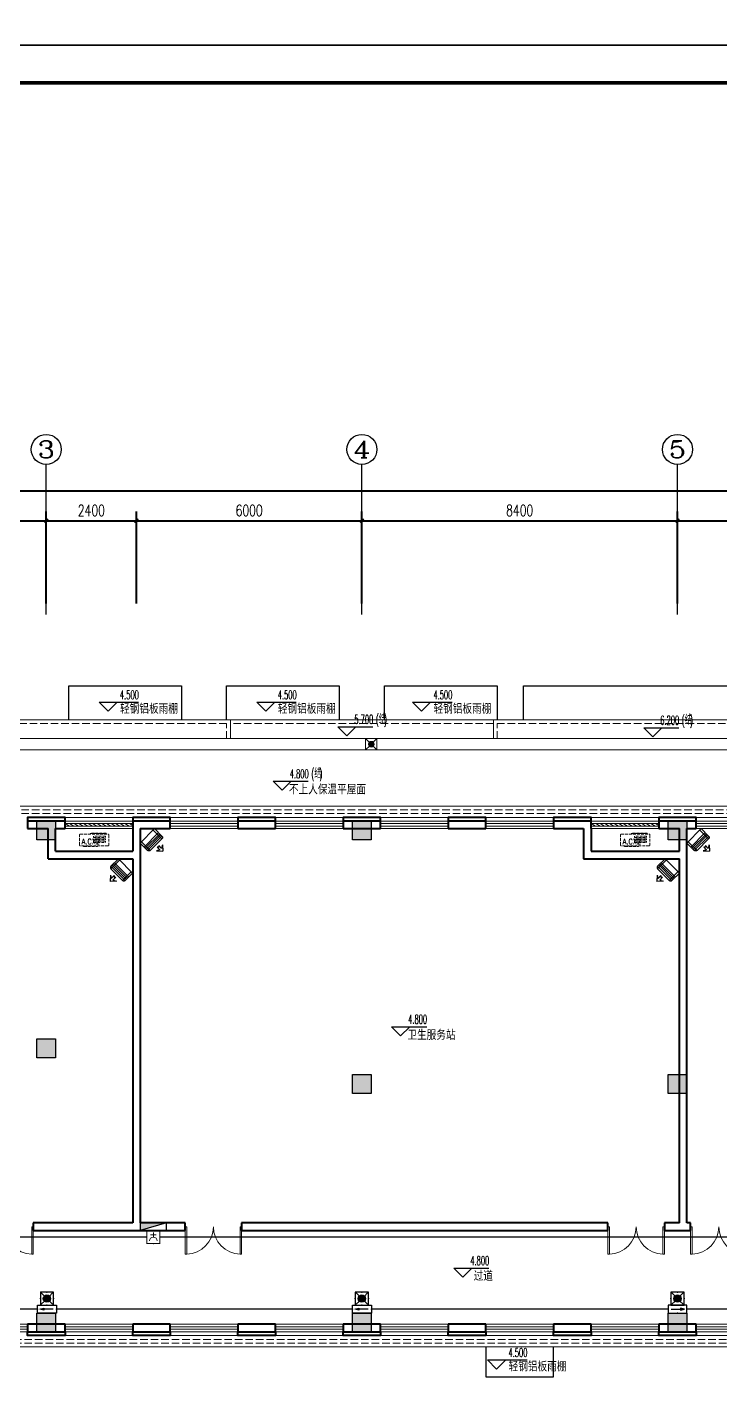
# Model space of a CAD drawing. Extents: x 491024 to 1725648, y 860327 to 1705161.
# Drawn here: x 767631 to 786050, y 1076253 to 1112794 of the extents above; entities that cross this region are included whole.
import ezdxf
from ezdxf.enums import TextEntityAlignment as Align

# ---------------------------------------------------------------- set-up
doc = ezdxf.new("R2010")
doc.units = 0
doc.header["$LTSCALE"] = 1000
doc.header["$MEASUREMENT"] = 0
doc.linetypes.add('DASH', pattern=[0.35, 0.25, -0.1])
doc.layers.get('Defpoints').update_dxf_attribs({"color": 8})
for name, color, linetype in [('A-AC', 8, 'Continuous'), ('AXIS', 8, 'Continuous'), ('AXIS_TEXT', 8, 'Continuous'), ('C-AXIS(轴号)', 8, 'Continuous'), ('C-AXIS-T(字)', 8, 'Continuous'), ('DIM_ELEV', 8, 'Continuous'), ('EQUIP-照明', 3, 'Continuous'), ('EQUIP_消火栓', 7, 'Continuous'), ('PUB_TEXT', 8, 'Continuous'), ('S-COLU-HATCH', 8, 'Continuous'), ('S-COLU-LINE1', 8, 'Continuous'), ('WIRE-应急', 1, 'DASH'), ('图框', 140, 'Continuous'), ('立面', 8, 'Continuous')]:
    doc.layers.add(name, color=color, linetype=linetype)
for name, color, linetype, lineweight in [('EQUIP-消防', 3, 'Continuous', 18), ('LVTRY', 8, 'Continuous', 13), ('WALL', 8, 'Continuous', 40), ('WINDOW', 8, 'Continuous', 15), ('ZC', 6, 'Continuous', 40), ('平面-分水线', 8, 'Continuous', 15), ('平面-排水沟', 8, 'Continuous', 15), ('平面-看线', 8, 'Continuous', 15), ('平面-空调预留孔', 8, 'Continuous', 15)]:
    doc.layers.add(name, color=color, linetype=linetype, lineweight=lineweight)
doc.styles.add('_TCH_AXIS', font='COMPLEX', dxfattribs={"bigfont": 'GBCBIG'})
doc.styles.add('_TCH_DIM', font='SIMPLEX.shx', dxfattribs={"width": 0.7, "bigfont": 'GBCBIG.shx'})
doc.styles.add('_TCH_DIM_T3', font='SIMPLEX', dxfattribs={"width": 0.705882, "bigfont": 'GBCBIG'})
doc.styles.add('_TEL_DIM', font='SIMPLEX', dxfattribs={"width": 0.8, "height": 3.5, "bigfont": 'HZTXT'})
doc.styles.add('COMPLEX', font='COMPLEX')
doc.styles.get("Standard").update_dxf_attribs({"font": 'gbenor.shx', "bigfont": 'gbcbig.shx'})
doc.dimstyles.new('_TCH_ARCH&&100', dxfattribs={"dimtxt": 297.5, "dimasz": 100, "dimexe": 250, "dimexo": 300, "dimgap": 126.25, "dimtad": 1, "dimdec": 0, "dimzin": 0, "dimdsep": 46, "dimtxsty": '_TCH_DIM_T3', "dimblk": 'ARCHTICK', "dimcen": 0.09, "dimclrt": 7, "dimazin": 2, "dimtfac": 1, "dimtdec": 0, "dimtix": 1, "dimtmove": 2, "dimatfit": 3, "dimfxl": 1, "dimtolj": 1, "dimtzin": 0, "dimarcsym": 0})

# ---------------------------------------------------------------- blocks, each defined once
blk = doc.blocks.new('QER5Y5WE3')
for p, q in [((-194, 188), (-1, 388)), ((72, 389), (-156, 153)), ((389, 14), (0, 389)), ((72, 389), (387, 86)), ((236, 408), (404, 419)), ((326, 383), (236, 408)), ((326, 383), (253, 308)), ((399, 251), (404, 419)), ((194, -188), (-194, 188)), ((292, -73), (-90, 296)), ((321, -43), (-61, 326)), ((360, -17), (-29, 359)), ((387, 86), (159, -151)), ((388, 13), (194, -188)), ((297, 307), (253, 308)), ((299, 264), (297, 307)), ((372, 340), (299, 264)), ((399, 251), (372, 340))]:
    blk.add_line(p, q)
for centre, start, end in [((36, 352), 46.0154, 136.0154), ((351, 49), 316.0154, 46.0154)]:
    blk.add_arc(centre, 51.3, start, end)
blk = doc.blocks.new('$lvtry$00000171')
for p, q in [((-74, 11), (-11, 74)), ((-70, -27), (27, 70)), ((-53, -53), (53, 53)), ((-27, -70), (70, 27)), ((11, -74), (74, -11))]:
    blk.add_line(p, q)
blk.add_circle((0, 0), 75)
blk.add_point((0, 0))
blk = doc.blocks.new('R5T6Y7TRF')
at = {"layer": '平面-分水线', "elevation": -134}
blk.add_lwpolyline([(392485, -26438), (392785, -26438), (392785, -26738), (392485, -26738)], close=True, dxfattribs=at)
for points in [[(392485, -26438), (392582, -26534)], [(392485, -26738), (392593, -26629)], [(392676, -26629), (392785, -26738)], [(392688, -26534), (392785, -26438)]]:
    blk.add_lwpolyline(points, dxfattribs=at)
at = {"layer": 'LVTRY'}
blk.add_blockref('$lvtry$00000171', (392635, -26588, -134), dxfattribs=at)
blk = doc.blocks.new('ferre')
at = {"layer": '平面-空调预留孔', "linetype": 'DASH', "ltscale": 0.3}
for p, q in [((93393, 115403), (93393, 115393)), ((93403, 115383), (93756, 115383)), ((93766, 115393), (93766, 115403))]:
    blk.add_line(p, q, dxfattribs=at)
blk.add_lwpolyline([(94046, 115403), (93306, 115403, -0.414214), (93286, 115423), (93286, 115693, -0.414214), (93306, 115713), (94046, 115713, -0.414214), (94066, 115693), (94066, 115423, -0.414214)], format="xyb", close=True, dxfattribs=at)
for points in [[(93997, 115743), (93577, 115743), (93577, 115727), (93997, 115727)], [(93975, 115655), (93660, 115655), (93660, 115626), (93975, 115626)], [(93975, 115589), (93660, 115589), (93660, 115560), (93975, 115560)], [(93975, 115523), (93660, 115523), (93660, 115494), (93975, 115494)]]:
    blk.add_lwpolyline(points, close=True, dxfattribs=at)
for centre, start, end in [((93403, 115393), 180, 270), ((93756, 115393), 270, 0)]:
    blk.add_arc(centre, 10, start, end, dxfattribs=at)
at = {"layer": '平面-空调预留孔', "linetype": 'DASH', "ltscale": 0.3, "style": '_TCH_DIM', "width": 0.705882}
blk.add_text('A.CX2', height=146.9, dxfattribs=at).set_placement((93345, 115443))
blk = doc.blocks.new('fergve')
blk.add_blockref('ferre', (25670, -60416))
blk = doc.blocks.new('rewerwer')
at = {"layer": 'S-COLU-HATCH'}
h = blk.add_hatch(color=256, dxfattribs=at)
h.dxf.hatch_style = 1
h.paths.add_polyline_path([(1301538, 1151056), (1302038, 1151056), (1302038, 1150556), (1301538, 1150556)])
h = blk.add_hatch(color=256, dxfattribs=at)
h.dxf.hatch_style = 1
h.paths.add_polyline_path([(1309938, 1151056), (1310438, 1151056), (1310438, 1150556), (1309938, 1150556)])
h = blk.add_hatch(color=256, dxfattribs=at)
h.dxf.hatch_style = 1
h.paths.add_polyline_path([(1318338, 1151056), (1318838, 1151056), (1318838, 1150556), (1318338, 1150556)])
h = blk.add_hatch(color=256, dxfattribs=at)
h.dxf.hatch_style = 1
h.paths.add_polyline_path([(1301538, 1145256), (1302038, 1145256), (1302038, 1144756), (1301538, 1144756)])
h = blk.add_hatch(color=256, dxfattribs=at)
h.dxf.hatch_style = 1
h.paths.add_polyline_path([(1309938, 1144306), (1310438, 1144306), (1310438, 1143806), (1309938, 1143806)])
h = blk.add_hatch(color=256, dxfattribs=at)
h.dxf.hatch_style = 1
h.paths.add_polyline_path([(1318338, 1144306), (1318838, 1144306), (1318838, 1143806), (1318338, 1143806)])
h = blk.add_hatch(color=256, dxfattribs=at)
h.dxf.hatch_style = 1
h.paths.add_polyline_path([(1301538, 1137956), (1302038, 1137956), (1302038, 1137456), (1301538, 1137456)])
h = blk.add_hatch(color=256, dxfattribs=at)
h.dxf.hatch_style = 1
h.paths.add_polyline_path([(1309938, 1137956), (1310438, 1137956), (1310438, 1137456), (1309938, 1137456)])
h = blk.add_hatch(color=256, dxfattribs=at)
h.dxf.hatch_style = 1
h.paths.add_polyline_path([(1318338, 1137956), (1318838, 1137956), (1318838, 1137456), (1318338, 1137456)])
at = {"layer": 'S-COLU-LINE1'}
for points in [[(1301538, 1151056), (1302038, 1151056), (1302038, 1150556), (1301538, 1150556)], [(1309938, 1151056), (1310438, 1151056), (1310438, 1150556), (1309938, 1150556)], [(1318338, 1151056), (1318838, 1151056), (1318838, 1150556), (1318338, 1150556)], [(1301538, 1145256), (1302038, 1145256), (1302038, 1144756), (1301538, 1144756)], [(1309938, 1144306), (1310438, 1144306), (1310438, 1143806), (1309938, 1143806)], [(1318338, 1144306), (1318838, 1144306), (1318838, 1143806), (1318338, 1143806)], [(1301538, 1137956), (1302038, 1137956), (1302038, 1137456), (1301538, 1137456)], [(1309938, 1137956), (1310438, 1137956), (1310438, 1137456), (1309938, 1137456)], [(1318338, 1137956), (1318838, 1137956), (1318838, 1137456), (1318338, 1137456)]]:
    blk.add_lwpolyline(points, close=True, dxfattribs=at)
blk = doc.blocks.new('_ArchTick')
at = {"color": 0, "linetype": 'ByBlock', "const_width": 0.4}
blk.add_lwpolyline([(-0.5, -0.5), (0.5, 0.5)], dxfattribs=at)
blk = doc.blocks.new('*D293')
at = {"layer": 'AXIS', "color": 0, "lineweight": -2, "transparency": 16777216}
for p, q in [((1293188, 1079648), (1293188, 1082898)), ((1365088, 1079648), (1365088, 1082898)), ((1293188, 1082648), (1365088, 1082648))]:
    blk.add_line(p, q, dxfattribs=at)
at = {"layer": 'Defpoints', "color": 0, "transparency": 16777216}
for p in [(1365088, 1082648), (1293188, 1079348), (1365088, 1079348)]:
    blk.add_point(p, dxfattribs=at)
at = {"layer": 'AXIS', "color": 0, "lineweight": -2, "transparency": 16777216, "xscale": 100, "yscale": 100, "zscale": 100, "rotation": 180}
blk.add_blockref('_ArchTick', (1293188, 1082648), dxfattribs=at)
at = {"layer": 'AXIS', "color": 0, "lineweight": -2, "transparency": 16777216, "xscale": 100, "yscale": 100, "zscale": 100}
blk.add_blockref('_ArchTick', (1365088, 1082648), dxfattribs=at)
at = {"layer": 'AXIS', "color": 7, "transparency": 16777216, "insert": (1329138, 1082923), "char_height": 297.5, "attachment_point": 5, "style": '_TCH_DIM_T3'}
blk.add_mtext('\\A1;71900', dxfattribs=at)
blk = doc.blocks.new('*D297')
at = {"layer": 'AXIS', "color": 0, "lineweight": -2, "transparency": 16777216}
for p, q in [((1296538, 1079648), (1296538, 1082098)), ((1301788, 1079648), (1301788, 1082098)), ((1296538, 1081848), (1301788, 1081848))]:
    blk.add_line(p, q, dxfattribs=at)
at = {"layer": 'Defpoints', "color": 0, "transparency": 16777216}
for p in [(1301788, 1081848), (1296538, 1079348), (1301788, 1079348)]:
    blk.add_point(p, dxfattribs=at)
at = {"layer": 'AXIS', "color": 0, "lineweight": -2, "transparency": 16777216, "xscale": 100, "yscale": 100, "zscale": 100, "rotation": 180}
blk.add_blockref('_ArchTick', (1296538, 1081848), dxfattribs=at)
at = {"layer": 'AXIS', "color": 0, "lineweight": -2, "transparency": 16777216, "xscale": 100, "yscale": 100, "zscale": 100}
blk.add_blockref('_ArchTick', (1301788, 1081848), dxfattribs=at)
at = {"layer": 'AXIS', "color": 7, "transparency": 16777216, "insert": (1299163, 1082123), "char_height": 297.5, "attachment_point": 5, "style": '_TCH_DIM_T3'}
blk.add_mtext('\\A1;5250', dxfattribs=at)
blk = doc.blocks.new('*D298')
at = {"layer": 'AXIS', "color": 0, "lineweight": -2, "transparency": 16777216}
for p, q in [((1301788, 1079648), (1301788, 1082098)), ((1304188, 1079648), (1304188, 1082098)), ((1301788, 1081848), (1304188, 1081848))]:
    blk.add_line(p, q, dxfattribs=at)
at = {"layer": 'Defpoints', "color": 0, "transparency": 16777216}
for p in [(1304188, 1081848), (1301788, 1079348), (1304188, 1079348)]:
    blk.add_point(p, dxfattribs=at)
at = {"layer": 'AXIS', "color": 0, "lineweight": -2, "transparency": 16777216, "xscale": 100, "yscale": 100, "zscale": 100, "rotation": 180}
blk.add_blockref('_ArchTick', (1301788, 1081848), dxfattribs=at)
at = {"layer": 'AXIS', "color": 0, "lineweight": -2, "transparency": 16777216, "xscale": 100, "yscale": 100, "zscale": 100}
blk.add_blockref('_ArchTick', (1304188, 1081848), dxfattribs=at)
at = {"layer": 'AXIS', "color": 7, "transparency": 16777216, "insert": (1302988, 1082123), "char_height": 297.5, "attachment_point": 5, "style": '_TCH_DIM_T3'}
blk.add_mtext('\\A1;2400', dxfattribs=at)
blk = doc.blocks.new('*D299')
at = {"layer": 'AXIS', "color": 0, "lineweight": -2, "transparency": 16777216}
for p, q in [((1304188, 1079648), (1304188, 1082098)), ((1310188, 1079648), (1310188, 1082098)), ((1304188, 1081848), (1310188, 1081848))]:
    blk.add_line(p, q, dxfattribs=at)
at = {"layer": 'Defpoints', "color": 0, "transparency": 16777216}
for p in [(1310188, 1081848), (1304188, 1079348), (1310188, 1079348)]:
    blk.add_point(p, dxfattribs=at)
at = {"layer": 'AXIS', "color": 0, "lineweight": -2, "transparency": 16777216, "xscale": 100, "yscale": 100, "zscale": 100, "rotation": 180}
blk.add_blockref('_ArchTick', (1304188, 1081848), dxfattribs=at)
at = {"layer": 'AXIS', "color": 0, "lineweight": -2, "transparency": 16777216, "xscale": 100, "yscale": 100, "zscale": 100}
blk.add_blockref('_ArchTick', (1310188, 1081848), dxfattribs=at)
at = {"layer": 'AXIS', "color": 7, "transparency": 16777216, "insert": (1307188, 1082123), "char_height": 297.5, "attachment_point": 5, "style": '_TCH_DIM_T3'}
blk.add_mtext('\\A1;6000', dxfattribs=at)
blk = doc.blocks.new('*D300')
at = {"layer": 'AXIS', "color": 0, "lineweight": -2, "transparency": 16777216}
for p, q in [((1310188, 1079648), (1310188, 1082098)), ((1318588, 1079648), (1318588, 1082098)), ((1310188, 1081848), (1318588, 1081848))]:
    blk.add_line(p, q, dxfattribs=at)
at = {"layer": 'Defpoints', "color": 0, "transparency": 16777216}
for p in [(1318588, 1081848), (1310188, 1079348), (1318588, 1079348)]:
    blk.add_point(p, dxfattribs=at)
at = {"layer": 'AXIS', "color": 0, "lineweight": -2, "transparency": 16777216, "xscale": 100, "yscale": 100, "zscale": 100, "rotation": 180}
blk.add_blockref('_ArchTick', (1310188, 1081848), dxfattribs=at)
at = {"layer": 'AXIS', "color": 0, "lineweight": -2, "transparency": 16777216, "xscale": 100, "yscale": 100, "zscale": 100}
blk.add_blockref('_ArchTick', (1318588, 1081848), dxfattribs=at)
at = {"layer": 'AXIS', "color": 7, "transparency": 16777216, "insert": (1314388, 1082123), "char_height": 297.5, "attachment_point": 5, "style": '_TCH_DIM_T3'}
blk.add_mtext('\\A1;8400', dxfattribs=at)
blk = doc.blocks.new('*D301')
at = {"layer": 'AXIS', "color": 0, "lineweight": -2, "transparency": 16777216}
for p, q in [((1318588, 1079648), (1318588, 1082098)), ((1323838, 1079648), (1323838, 1082098)), ((1318588, 1081848), (1323838, 1081848))]:
    blk.add_line(p, q, dxfattribs=at)
at = {"layer": 'Defpoints', "color": 0, "transparency": 16777216}
for p in [(1323838, 1081848), (1318588, 1079348), (1323838, 1079348)]:
    blk.add_point(p, dxfattribs=at)
at = {"layer": 'AXIS', "color": 0, "lineweight": -2, "transparency": 16777216, "xscale": 100, "yscale": 100, "zscale": 100, "rotation": 180}
blk.add_blockref('_ArchTick', (1318588, 1081848), dxfattribs=at)
at = {"layer": 'AXIS', "color": 0, "lineweight": -2, "transparency": 16777216, "xscale": 100, "yscale": 100, "zscale": 100}
blk.add_blockref('_ArchTick', (1323838, 1081848), dxfattribs=at)
at = {"layer": 'AXIS', "color": 7, "transparency": 16777216, "insert": (1321213, 1082123), "char_height": 297.5, "attachment_point": 5, "style": '_TCH_DIM_T3'}
blk.add_mtext('\\A1;5250', dxfattribs=at)
blk = doc.blocks.new('$DorLib2D$00000002')
for p, q in [((-0.5, 0), (-0.5, 0.4875)), ((-0.475, 0.4875), (-0.5, 0.4875)), ((-0.475, 0), (-0.475, 0.4875)), ((0.475, 0), (0.475, 0.4875)), ((0.475, 0.4875), (0.5, 0.4875)), ((0.5, 0), (0.5, 0.4875)), ((-0.5, 0), (-0.475, 0)), ((0.5, 0), (0.475, 0))]:
    blk.add_line(p, q)
at = {"lineweight": 13}
for centre, start, end in [((-0.4875, 0), 0, 88.53072), ((0.4875, 0), 91.46928, 180)]:
    blk.add_arc(centre, 0.4875, start, end, dxfattribs=at)
blk = doc.blocks.new('$WINLIB2D$00000001')
at = {"color": 0}
for points in [[(-0.5, 0.5), (-0.5, -0.5)], [(-0.5, 0.5), (0.5, 0.5)], [(0.5, -0.5), (0.5, 0.5)], [(0.5, 0.167), (-0.5, 0.167)], [(0.5, -0.167), (-0.5, -0.167)], [(-0.5, -0.5), (0.5, -0.5)]]:
    blk.add_lwpolyline(points, dxfattribs=at)
blk = doc.blocks.new('$WINLIB2D$00000039')
at = {"color": 0}
for points in [[(-0.5, 0.5), (-0.5, -0.5)], [(0.5, 0.5), (-0.5, 0.5)], [(0.5, -0.5), (0.5, 0.5)], [(-0.5, 0.167), (0.5, 0.167)], [(-0.452, -0.167), (-0.5, 0.084)], [(-0.384, -0.167), (-0.448, 0.167)], [(-0.316, -0.167), (-0.38, 0.167)], [(-0.248, -0.167), (-0.312, 0.167)], [(-0.18, -0.167), (-0.244, 0.167)], [(-0.112, -0.167), (-0.176, 0.167)], [(-0.044, -0.167), (-0.108, 0.167)], [(0.024, -0.167), (-0.04, 0.167)], [(0.092, -0.167), (0.028, 0.167)], [(0.16, -0.167), (0.096, 0.167)], [(0.228, -0.167), (0.164, 0.167)], [(0.296, -0.167), (0.232, 0.167)], [(0.364, -0.167), (0.3, 0.167)], [(0.432, -0.167), (0.368, 0.167)], [(0.5, -0.167), (0.436, 0.167)], [(-0.5, -0.167), (0.5, -0.167)], [(0.5, -0.5), (-0.5, -0.5)]]:
    blk.add_lwpolyline(points, dxfattribs=at)
blk = doc.blocks.new('_AXISO')
blk.add_circle((0, 0), 0.5)
at = {"layer": 'AXIS_TEXT', "style": 'COMPLEX', "width": 1.041667}
blk.add_attdef('A', text='', height=0.56, dxfattribs=at).set_placement((-0.25, -0.28), (0.25, -0.28), align=Align.FIT)
blk = doc.blocks.new('$equip$00002656')
for p, q in [((-0.5, 1), (-0.5, 0)), ((0.5, 1), (-0.5, 1)), ((-0.5, 0), (0.5, 0)), ((-0.22, 0.33), (0.22, 0.33)), ((0, 0.5), (0, 0.15)), ((0.5, 0), (0.5, 1))]:
    blk.add_line(p, q)
at = {"const_width": 0.04}
blk.add_lwpolyline([(-0.5, 1), (0.5, 1), (0.5, 0), (-0.5, 0), (-0.5, 1), (0.5, 1)], dxfattribs=at)
blk.add_arc((0, 0.8), 0.3, 180, 0)
for p in [(-0.5, 0.5), (0, 1), (0, 0), (0.5, 0.5)]:
    blk.add_point(p)
at = {"color": 7, "flags": 1}
for tag, height, p in [('A', 0.00002, (0, 0)), ('B', 0.4, (0.76, 0.29))]:
    blk.add_attdef(tag, text='', height=height, dxfattribs=at).set_placement(p, align=Align.MIDDLE_CENTER)
blk = doc.blocks.new('$equip$00002540')
blk.add_hatch(color=256).paths.add_polyline_path([(0.24, 0.37), (0.24, 0.23), (0.53, 0.3)])
for p, q in [((-0.72, 0.6), (-0.72, 0)), ((0.72, 0.6), (-0.72, 0.6)), ((-0.72, 0), (0.72, 0)), ((0.24, 0.37), (0.24, 0.23)), ((0.53, 0.3), (0.24, 0.37)), ((0.24, 0.23), (0.53, 0.3)), ((0.72, 0), (0.72, 0.6))]:
    blk.add_line(p, q)
at = {"color": 7}
blk.add_line((-0.48, 0.3), (0.48, 0.3), dxfattribs=at)
at = {"const_width": 0.04}
blk.add_lwpolyline([(-0.72, 0.6), (-0.72, 0), (0.72, 0), (0.72, 0.6), (-0.72, 0.6), (-0.72, 0)], dxfattribs=at)
for p in [(-0.72, 0.3), (0, 0.6), (0, 0), (0.72, 0.3)]:
    blk.add_point(p)
at = {"color": 7, "style": '_TEL_DIM', "flags": 1}
blk.add_attdef('A', text='', height=0.00002, dxfattribs=at).set_placement((0, 0), align=Align.MIDDLE_CENTER)
blk = doc.blocks.new('$equip$00002604')
blk.add_hatch(color=256).paths.add_polyline_path([(0.27, 0.5, 1), (-0.27, 0.5, 1)])
for p, q in [((-0.43, 0.93), (-0.19, 0.69)), ((-0.43, 0.07), (-0.19, 0.31)), ((0.19, 0.69), (0.43, 0.93)), ((0.19, 0.31), (0.43, 0.07))]:
    blk.add_line(p, q)
at = {"const_width": 0.04}
blk.add_lwpolyline([(-0.5, 1), (-0.5, 0), (0.5, 0), (0.5, 1), (-0.5, 1), (-0.5, 0)], dxfattribs=at)
blk.add_lwpolyline([(-0.5, 1), (-0.5, 0), (0.5, 0), (0.5, 1)], close=True)
blk.add_circle((0, 0.5), 0.275)
for p in [(-0.5, 0.5), (0, 1), (0, 0), (0.5, 0.5)]:
    blk.add_point(p)
at = {"color": 7, "style": '_TEL_DIM', "flags": 1}
blk.add_attdef('A', text='', height=0.000025, dxfattribs=at).set_placement((0, 0), align=Align.MIDDLE_CENTER)
blk = doc.blocks.new('$TwtSys$00000434')
at = {"color": 252}
for p, q in [((-0.5, 0.5), (-0.5, -0.5)), ((-0.5, -0.5), (0.5, 0.5)), ((0.5, 0.5), (-0.5, 0.5)), ((0.5, -0.5), (0.5, 0.5)), ((-0.5, -0.5), (0.5, -0.5))]:
    blk.add_line(p, q, dxfattribs=at)
blk.add_solid([(0.5, -0.5), (0.5, 0.5), (-0.5, -0.5)], dxfattribs=at)
blk = doc.blocks.new('A$C49C85FA1')
at = {"layer": 'EQUIP_消火栓', "xscale": -700, "yscale": -200, "zscale": 700}
blk.add_blockref('$TwtSys$00000434', (7300, 100), dxfattribs=at)
blk = doc.blocks.new('ASDASDFSGH')
at = {"layer": 'C-AXIS(轴号)', "color": 8}
for p, q in [((1301787.7, 1079347.8), (1301787.7, 1083347.8)), ((1310187.7, 1079347.8), (1310187.7, 1083347.8)), ((1318587.7, 1079347.8), (1318587.7, 1083347.8))]:
    blk.add_line(p, q, dxfattribs=at)
at = {"layer": 'DIM_ELEV', "color": 8}
for p, q in [((1303433.3, 1076773.2), (1303193.3, 1077013.2)), ((1303193.3, 1077013.2), (1304242.9, 1077013.2)), ((1303433.3, 1076773.2), (1303673.3, 1077013.2)), ((1307633.3, 1076773.2), (1307393.3, 1077013.2)), ((1307393.3, 1077013.2), (1308442.9, 1077013.2)), ((1307633.3, 1076773.2), (1307873.3, 1077013.2)), ((1311776.7, 1076773.2), (1311536.7, 1077013.2)), ((1311536.7, 1077013.2), (1312586.3, 1077013.2)), ((1311776.7, 1076773.2), (1312016.7, 1077013.2)), ((1309786.1, 1076117.4), (1309546.1, 1076357.4)), ((1309546.1, 1076357.4), (1310481.4, 1076357.4)), ((1309786.1, 1076117.4), (1310026.1, 1076357.4)), ((1317928.1, 1076096.4), (1317688.1, 1076336.4)), ((1317688.1, 1076336.4), (1318623.4, 1076336.4)), ((1317928.1, 1076096.4), (1318168.1, 1076336.4)), ((1308067.1, 1074669.6), (1307827.1, 1074909.6)), ((1307827.1, 1074909.6), (1308762.4, 1074909.6)), ((1308067.1, 1074669.6), (1308307.1, 1074909.6)), ((1311219.9, 1068133.7), (1310979.9, 1068373.7)), ((1310979.9, 1068373.7), (1311915.2, 1068373.7)), ((1311219.9, 1068133.7), (1311459.9, 1068373.7)), ((1312872.8, 1061704.2), (1312632.8, 1061944.2)), ((1312632.8, 1061944.2), (1313568.1, 1061944.2)), ((1312872.8, 1061704.2), (1313112.8, 1061944.2)), ((1313775, 1059257.9), (1313535, 1059497.9)), ((1313535, 1059497.9), (1314584.6, 1059497.9)), ((1313775, 1059257.9), (1314015, 1059497.9))]:
    blk.add_line(p, q, dxfattribs=at)
at = {"layer": 'WALL', "color": 8}
for p, q in [((1301937.7, 1073847.8), (1301287.7, 1073847.8)), ((1301287.7, 1073847.8), (1301287.7, 1073647.8)), ((1301287.7, 1073647.8), (1301837.7, 1073647.8)), ((1301837.7, 1072847.8), (1301837.7, 1073647.8)), ((1302287.7, 1073847.8), (1301937.7, 1073847.8)), ((1302037.7, 1073647.8), (1302287.7, 1073647.8)), ((1302037.7, 1073047.8), (1302037.7, 1073647.8)), ((1302287.7, 1073647.8), (1302287.7, 1073847.8)), ((1304187.7, 1073847.8), (1304087.7, 1073847.8)), ((1304087.7, 1073847.8), (1304087.7, 1073647.8)), ((1304087.7, 1073647.8), (1304087.7, 1073047.8)), ((1305087.7, 1073847.8), (1304187.7, 1073847.8)), ((1304287.7, 1073647.8), (1304287.7, 1072947.8)), ((1304287.7, 1073647.8), (1305087.7, 1073647.8)), ((1305087.7, 1073647.8), (1305087.7, 1073847.8)), ((1307887.7, 1073847.8), (1306887.7, 1073847.8)), ((1306887.7, 1073847.8), (1306887.7, 1073647.8)), ((1306887.7, 1073647.8), (1307887.7, 1073647.8)), ((1307887.7, 1073647.8), (1307887.7, 1073847.8)), ((1310687.7, 1073847.8), (1309687.7, 1073847.8)), ((1309687.7, 1073847.8), (1309687.7, 1073647.8)), ((1309687.7, 1073647.8), (1310687.7, 1073647.8)), ((1310687.7, 1073647.8), (1310687.7, 1073847.8)), ((1313487.7, 1073847.8), (1312487.7, 1073847.8)), ((1312487.7, 1073847.8), (1312487.7, 1073647.8)), ((1312487.7, 1073647.8), (1313487.7, 1073647.8)), ((1313487.7, 1073647.8), (1313487.7, 1073847.8)), ((1316187.7, 1073847.8), (1315287.7, 1073847.8)), ((1315287.7, 1073847.8), (1315287.7, 1073647.8)), ((1315287.7, 1073647.8), (1316087.7, 1073647.8)), ((1316087.7, 1073647.8), (1316087.7, 1072847.8)), ((1316287.7, 1073847.8), (1316187.7, 1073847.8)), ((1316287.7, 1073647.8), (1316287.7, 1073847.8)), ((1316287.7, 1073647.8), (1316287.7, 1073047.8)), ((1318737.7, 1073847.8), (1318087.7, 1073847.8)), ((1318087.7, 1073847.8), (1318087.7, 1073647.8)), ((1318087.7, 1073647.8), (1318637.7, 1073647.8)), ((1318637.7, 1073047.8), (1318637.7, 1073647.8)), ((1319087.7, 1073847.8), (1318737.7, 1073847.8)), ((1318837.7, 1072947.8), (1318837.7, 1073647.8)), ((1318837.7, 1073647.8), (1319087.7, 1073647.8)), ((1319087.7, 1073647.8), (1319087.7, 1073847.8)), ((1301837.7, 1072847.8), (1304087.7, 1072847.8)), ((1302037.7, 1073047.8), (1304087.7, 1073047.8)), ((1304087.7, 1072847.8), (1304087.7, 1063147.8)), ((1304287.7, 1072947.8), (1304287.7, 1063147.8)), ((1316087.7, 1072847.8), (1318637.7, 1072847.8)), ((1316287.7, 1073047.8), (1318637.7, 1073047.8)), ((1318637.7, 1063147.8), (1318637.7, 1072847.8)), ((1318837.7, 1063147.8), (1318837.7, 1072947.8)), ((1304087.7, 1063147.8), (1301437.7, 1063147.8)), ((1301437.7, 1063147.8), (1301437.7, 1062947.8)), ((1305487.7, 1063147.8), (1304287.7, 1063147.8)), ((1305487.7, 1062947.8), (1305487.7, 1063147.8)), ((1316737.7, 1063147.8), (1306987.7, 1063147.8)), ((1306987.7, 1063147.8), (1306987.7, 1062947.8)), ((1316737.7, 1062947.8), (1316737.7, 1063147.8)), ((1318637.7, 1063147.8), (1318237.7, 1063147.8)), ((1318237.7, 1063147.8), (1318237.7, 1062947.8)), ((1318937.7, 1063147.8), (1318837.7, 1063147.8)), ((1318937.7, 1062947.8), (1318937.7, 1063147.8)), ((1301437.7, 1062947.8), (1304187.7, 1062947.8)), ((1304187.7, 1062947.8), (1305487.7, 1062947.8)), ((1306987.7, 1062947.8), (1316737.7, 1062947.8)), ((1318237.7, 1062947.8), (1318737.7, 1062947.8)), ((1318737.7, 1062947.8), (1318937.7, 1062947.8)), ((1302287.7, 1060447.8), (1301287.7, 1060447.8)), ((1301287.7, 1060447.8), (1301287.7, 1060247.8)), ((1302287.7, 1060247.8), (1302287.7, 1060447.8)), ((1305087.7, 1060447.8), (1304087.7, 1060447.8)), ((1304087.7, 1060447.8), (1304087.7, 1060247.8)), ((1305087.7, 1060247.8), (1305087.7, 1060447.8)), ((1307887.7, 1060447.8), (1306887.7, 1060447.8)), ((1306887.7, 1060447.8), (1306887.7, 1060247.8)), ((1307887.7, 1060247.8), (1307887.7, 1060447.8)), ((1310687.7, 1060447.8), (1309687.7, 1060447.8)), ((1309687.7, 1060447.8), (1309687.7, 1060247.8)), ((1310687.7, 1060247.8), (1310687.7, 1060447.8)), ((1313487.9, 1060447.8), (1312487.7, 1060447.8)), ((1312487.7, 1060447.8), (1312487.7, 1060247.8)), ((1313487.9, 1060247.8), (1313487.9, 1060447.8)), ((1316287.9, 1060447.8), (1315287.9, 1060447.8)), ((1315287.9, 1060447.8), (1315287.9, 1060247.8)), ((1316287.9, 1060247.8), (1316287.9, 1060447.8)), ((1319087.7, 1060447.8), (1318087.9, 1060447.8)), ((1318087.9, 1060447.8), (1318087.9, 1060247.8)), ((1319087.7, 1060247.8), (1319087.7, 1060447.8)), ((1301287.7, 1060247.8), (1302287.7, 1060247.8)), ((1304087.7, 1060247.8), (1305087.7, 1060247.8)), ((1306887.7, 1060247.8), (1307887.7, 1060247.8)), ((1309687.7, 1060247.8), (1310687.7, 1060247.8)), ((1312487.7, 1060247.8), (1313487.9, 1060247.8)), ((1315287.9, 1060247.8), (1316287.9, 1060247.8)), ((1318087.9, 1060247.8), (1319087.7, 1060247.8))]:
    blk.add_line(p, q, dxfattribs=at)
for points in [[(1302287.7, 1073847.8), (1302287.7, 1073947.8), (1301287.7, 1073947.8), (1301287.7, 1073847.8)], [(1305087.7, 1073847.8), (1305087.7, 1073947.8), (1304087.7, 1073947.8), (1304087.7, 1073847.8)], [(1307887.7, 1073847.8), (1307887.7, 1073947.8), (1306887.7, 1073947.8), (1306887.7, 1073847.8)], [(1310687.7, 1073847.8), (1310687.7, 1073947.8), (1309687.7, 1073947.8), (1309687.7, 1073847.8)], [(1313487.7, 1073847.8), (1313487.7, 1073947.8), (1312487.7, 1073947.8), (1312487.7, 1073847.8)], [(1316287.7, 1073847.8), (1316287.7, 1073947.8), (1315287.7, 1073947.8), (1315287.7, 1073847.8)], [(1319087.7, 1073847.8), (1319087.7, 1073947.8), (1318087.7, 1073947.8), (1318087.7, 1073847.8)], [(1302287.7, 1060247.8), (1302287.7, 1060147.8), (1301287.7, 1060147.8), (1301287.7, 1060247.8)], [(1305087.7, 1060247.8), (1305087.7, 1060147.8), (1304087.7, 1060147.8), (1304087.7, 1060247.8)], [(1307887.7, 1060247.8), (1307887.7, 1060147.8), (1306887.7, 1060147.8), (1306887.7, 1060247.8)], [(1310687.7, 1060247.8), (1310687.7, 1060147.8), (1309687.7, 1060147.8), (1309687.7, 1060247.8)], [(1313487.3, 1060247.8), (1313487.3, 1060147.8), (1312487.3, 1060147.8), (1312487.3, 1060247.8)], [(1316287.7, 1060247.8), (1316287.7, 1060147.8), (1315287.7, 1060147.8), (1315287.7, 1060247.8)], [(1319087.7, 1060247.8), (1319087.7, 1060147.8), (1318087.7, 1060147.8), (1318087.7, 1060247.8)]]:
    blk.add_lwpolyline(points, dxfattribs=at)
at = {"layer": '平面-排水沟', "color": 8}
blk.add_lwpolyline([(1293287.7, 1075747.8), (1327087.7, 1075747.8)], dxfattribs=at)
at = {"layer": '平面-看线', "color": 8}
for points in [[(1306687.7, 1076047.8), (1306687.7, 1076547.8), (1293087.7, 1076547.8), (1293087.7, 1073947.8)], [(1313687.7, 1076547.8), (1306687.7, 1076547.8)], [(1313687.7, 1076047.8), (1313687.7, 1076547.8), (1327587.7, 1076547.8), (1327587.7, 1073747.8), (1327387.7, 1073747.8)], [(1327087.7, 1073947.8), (1327087.7, 1076047.8), (1293287.7, 1076047.8), (1293287.7, 1073947.8)], [(1293287.7, 1074247.8), (1327087.7, 1074247.8)], [(1302287.7, 1073947.8), (1304087.7, 1073947.8)], [(1305087.7, 1073947.8), (1306887.7, 1073947.8)], [(1307887.7, 1073947.8), (1309687.7, 1073947.8)], [(1310687.7, 1073947.8), (1312487.7, 1073947.8)], [(1313487.7, 1073947.8), (1315287.7, 1073947.8)], [(1316287.7, 1073947.8), (1318087.7, 1073947.8)], [(1319087.7, 1073947.8), (1320887.7, 1073947.8)], [(1293087.7, 1060247.8), (1293087.7, 1059847.8), (1365587.7, 1059847.8), (1365587.7, 1070547.8), (1357887.7, 1070547.8), (1357887.7, 1072447.8), (1349137.7, 1072447.8)], [(1302287.7, 1060147.8), (1304087.7, 1060147.8)], [(1305087.7, 1060147.8), (1306887.7, 1060147.8)], [(1307887.7, 1060147.8), (1309687.7, 1060147.8)], [(1310687.3, 1060147.8), (1312487.3, 1060147.8)], [(1313487.7, 1060147.8), (1315287.7, 1060147.8)], [(1316287.7, 1060147.8), (1318087.7, 1060147.8)], [(1319087.7, 1060147.8), (1320887.7, 1060147.8)]]:
    blk.add_lwpolyline(points, dxfattribs=at)
at = {"layer": '平面-看线', "color": 8, "linetype": 'DASH', "ltscale": 0.8}
for points in [[(1306587.7, 1076047.8), (1306587.7, 1076447.8), (1293087.7, 1076447.8)], [(1313687.7, 1076447.8), (1306687.7, 1076447.8)], [(1313787.7, 1076047.8), (1313787.7, 1076447.8), (1327487.7, 1076447.8), (1327487.7, 1073847.8), (1327387.7, 1073847.8)], [(1293287.7, 1074147.8), (1327087.7, 1074147.8)], [(1293287.7, 1074047.8), (1327087.7, 1074047.8)], [(1293087.7, 1059947.8), (1365487.7, 1059947.8), (1365487.7, 1070447.8), (1357787.7, 1070447.8), (1357787.7, 1072347.8), (1349137.7, 1072347.8)], [(1293087.7, 1060047.8), (1365387.7, 1060047.8), (1365387.7, 1070347.8), (1357687.7, 1070347.8), (1357687.7, 1072247.8), (1349137.7, 1072247.8)]]:
    blk.add_lwpolyline(points, dxfattribs=at)
at = {"layer": '立面', "color": 8}
for points in [[(1302387.7, 1076547.8), (1302387.7, 1077447.8), (1305387.7, 1077447.8), (1305387.7, 1076547.8)], [(1306587.7, 1076547.8), (1306587.7, 1077447.8), (1309587.7, 1077447.8), (1309587.7, 1076547.8)], [(1310787.7, 1076547.8), (1310787.7, 1077447.8), (1313787.7, 1077447.8), (1313787.7, 1076547.8)], [(1314487.7, 1076547.8), (1314487.7, 1077447.8), (1326087.7, 1077447.8), (1326087.7, 1076547.8)], [(1313487.9, 1059847.8), (1313487.9, 1059047.8), (1315287.9, 1059047.8), (1315287.9, 1059847.8)]]:
    blk.add_lwpolyline(points, dxfattribs=at)
at = {"color": 8}
blk.add_blockref('R5T6Y7TRF', (917802.8, 1102485.4, 134.4), dxfattribs=at)
at = {"layer": 'A-AC', "color": 8, "linetype": 'ByBlock', "xscale": -1, "rotation": 181.0153936611568}
for p in [(1304478.6, 1073456.9), (1319028.6, 1073456.9)]:
    blk.add_blockref('QER5Y5WE3', p, dxfattribs=at)
at = {"layer": 'A-AC', "color": 8, "linetype": 'ByBlock', "rotation": 178.9846063388432}
for p in [(1303896.8, 1072656.9), (1318446.8, 1072656.9)]:
    blk.add_blockref('QER5Y5WE3', p, dxfattribs=at)
at = {"layer": 'C-AXIS(轴号)', "color": 8}
ref = blk.add_blockref('_AXISO', (1301787.7, 1083747.8), dxfattribs=dict(at, xscale=800, yscale=800, zscale=800))
ref.add_attrib('A', '3', dxfattribs={"layer": 'C-AXIS-T(字)', "height": 452.5, "style": '_TCH_AXIS', "width": 1.5}).set_placement((1301561.4, 1083521.5), (1302014, 1083521.5), align=Align.FIT)
ref = blk.add_blockref('_AXISO', (1310187.7, 1083747.8), dxfattribs=dict(at, xscale=800, yscale=800, zscale=800))
ref.add_attrib('A', '4', dxfattribs={"layer": 'C-AXIS-T(字)', "height": 452.5, "style": '_TCH_AXIS', "width": 1.3125}).set_placement((1309961.4, 1083521.5), (1310414, 1083521.5), align=Align.FIT)
ref = blk.add_blockref('_AXISO', (1318587.7, 1083747.8), dxfattribs=dict(at, xscale=800, yscale=800, zscale=800))
ref.add_attrib('A', '5', dxfattribs={"layer": 'C-AXIS-T(字)', "height": 452.5, "style": '_TCH_AXIS', "width": 1.5}).set_placement((1318361.4, 1083521.5), (1318814, 1083521.5), align=Align.FIT)
at = {"layer": 'S-COLU-LINE1', "color": 8}
blk.add_blockref('rewerwer', (0, -77208.4), dxfattribs=at)
at = {"layer": 'WINDOW', "color": 8}
for name, p, xscale, yscale, zscale, rotation in [('$WINLIB2D$00000039', (1303187.7, 1073747.8), -1800, -200, -1800, 359.9999999999763), ('$WINLIB2D$00000001', (1305987.7, 1073747.8), -1800, -200, -1800, 359.9999999999766), ('$WINLIB2D$00000001', (1308787.7, 1073747.8), 1800, -200, 1800, 359.9999999999766), ('$WINLIB2D$00000001', (1311587.7, 1073747.8), 1800, -200, 1800, 359.9999999999766), ('$WINLIB2D$00000001', (1314387.7, 1073747.8), 1800, -200, 1800, 359.9999999999766), ('$WINLIB2D$00000039', (1317187.7, 1073747.8), -1800, -200, -1800, 359.9999999999895), ('$WINLIB2D$00000001', (1319987.7, 1073747.8), 1800, -200, 1800, 359.9999999999869), ('$DorLib2D$00000002', (1300687.7, 1063047.8), 1500, -1500, 1500, 359.9999999999947), ('$DorLib2D$00000002', (1317487.7, 1063047.8), 1500, -1500, 1500, 359.9999999999945), ('$DorLib2D$00000002', (1319687.7, 1063047.8), 1500, -1500, 1500, 359.999999999673), ('$WINLIB2D$00000001', (1300387.7, 1060347.8), 1800, 200, 1800, 179.9999999999978), ('$WINLIB2D$00000001', (1303187.7, 1060347.8), -1800, 200, -1800, 179.9999999999978), ('$WINLIB2D$00000001', (1305987.7, 1060347.8), 1800, 200, 1800, 179.9999999999978), ('$WINLIB2D$00000001', (1308787.7, 1060347.8), 1800, 200, 1800, 179.9999999999978), ('$WINLIB2D$00000001', (1311587.7, 1060347.8), 1800, 200, 1800, 179.9999999999978), ('$WINLIB2D$00000001', (1314387.9, 1060347.8), 1800, 200, 1800, 179.9999999999978), ('$WINLIB2D$00000001', (1317187.9, 1060347.8), 1800, 200, 1800, 179.9999999999978), ('$WINLIB2D$00000001', (1319987.7, 1060347.8), -1800, 200, -1800, 179.9999999999978)]:
    blk.add_blockref(name, p, dxfattribs=dict(at, xscale=xscale, yscale=yscale, zscale=zscale, rotation=rotation))
at = {"layer": 'WINDOW', "color": 8, "xscale": 1500, "yscale": -1500, "zscale": 1500}
blk.add_blockref('$DorLib2D$00000002', (1306237.7, 1063047.8), dxfattribs=at)
at = {"layer": '平面-空调预留孔', "color": 8}
for p in [(1183716.8, 1018205.1), (1198116.8, 1018205.1)]:
    blk.add_blockref('fergve', p, dxfattribs=at)
at = {"layer": 'PUB_TEXT', "color": 8, "style": '_TCH_DIM'}
for s, height, width, p in [('4.500', 238, 0.494118, (1303748.5, 1077093.2)), ('4.500', 238, 0.494118, (1307948.5, 1077093.2)), ('4.500', 238, 0.494118, (1312091.9, 1077093.2)), ('5.700', 238, 0.494118, (1309987, 1076437.4)), ('(', 238, 0.494118, (1310561.4, 1076437.4)), ('结', 270.1, 0.7, (1310639.8, 1076437.4)), (')', 238, 0.494118, (1310777.4, 1076437.4)), ('6.200', 238, 0.494118, (1318129, 1076416.5)), ('(', 238, 0.494118, (1318703.4, 1076416.5)), ('结', 270.1, 0.7, (1318781.8, 1076416.5)), (')', 238, 0.494118, (1318919.4, 1076416.5)), ('4.800', 238, 0.494118, (1308268, 1074989.7)), ('(', 238, 0.494118, (1308842.4, 1074989.7)), ('结', 270.1, 0.7, (1308920.8, 1074989.7)), (')', 238, 0.494118, (1309058.4, 1074989.7)), ('4.800', 238, 0.494118, (1311420.8, 1068453.8)), ('4.800', 238, 0.494118, (1313073.7, 1062024.2)), ('4.500', 238, 0.494118, (1314090.2, 1059578))]:
    blk.add_text(s, height=height, dxfattribs=dict(at, width=width)).set_placement(p)
at = {"layer": 'PUB_TEXT', "color": 8}
for s, p in [('轻钢铝板雨棚', (1303751.6, 1076707.6)), ('轻钢铝板雨棚', (1307951.6, 1076707.6)), ('轻钢铝板雨棚', (1312095, 1076707.6)), ('不上人保温平屋面', (1308246.2, 1074558)), ('卫生服务站', (1311399.1, 1068022)), ('过道', (1313163.5, 1061602.8)), ('轻钢铝板雨棚', (1314093.3, 1059192.3))]:
    blk.add_text(s, height=270.07, dxfattribs=at).set_placement(p)
at = {"layer": 'AXIS', "color": 8}
for p1, p2, distance, picture, middle in [((1293187.7, 1079347.8), (1365087.7, 1079347.8), 3300, '*D293', (1329137.7, 1082922.8)), ((1296537.7, 1079347.8), (1301787.7, 1079347.8), 2500, '*D297', (1299162.7, 1082122.8)), ((1301787.7, 1079347.8), (1304187.7, 1079347.8), 2500, '*D298', (1302987.7, 1082122.8)), ((1304187.7, 1079347.8), (1310187.7, 1079347.8), 2500, '*D299', (1307187.7, 1082122.8)), ((1310187.7, 1079347.8), (1318587.7, 1079347.8), 2500, '*D300', (1314387.7, 1082122.8)), ((1318587.7, 1079347.8), (1323837.7, 1079347.8), 2500, '*D301', (1321212.7, 1082122.8))]:
    dim = blk.add_aligned_dim(p1=p1, p2=p2, distance=distance, dimstyle='_TCH_ARCH&&100', dxfattribs=at)
    dim.commit()
    dim.dimension.update_dxf_attribs({"geometry": picture, "text_midpoint": middle})

msp = doc.modelspace()

# ---------------------------------------------------------------- linework, layer by layer
at = {"layer": 'WIRE-应急', "const_width": 35}
for points in [[(763506, 1080581.1), (770806, 1080581.1)], [(771156, 1080581.1), (789556, 1080581.1)], [(767897.6, 1078661.1), (764187.3, 1078661.1)], [(776279, 1078661.1), (768401.6, 1078661.1)], [(784679, 1078661.1), (776783, 1078661.1)], [(785183, 1078661.1), (790720.2, 1078661.1)]]:
    msp.add_lwpolyline(points, dxfattribs=at)
at = {"layer": '图框'}
for points in [[(745313, 1112318.7), (850413, 1112318.7), (850413, 1171718.7), (745313, 1171718.7)], [(745313, 1052918.7), (850413, 1052918.7), (850413, 1112318.7), (745313, 1112318.7)]]:
    msp.add_lwpolyline(points, close=True, dxfattribs=at)
at = {"layer": '图框', "const_width": 100}
msp.add_lwpolyline([(747813, 1053918.7), (849413, 1053918.7), (849413, 1111318.7), (747813, 1111318.7)], close=True, dxfattribs=at)

# ---------------------------------------------------------------- block references
at = {"layer": 'EQUIP-消防', "xscale": 350, "yscale": 350, "zscale": 350, "rotation": 180}
msp.add_blockref('$equip$00002656', (770981, 1080756.1), dxfattribs=at)
at = {"layer": 'EQUIP-照明', "yscale": 350, "zscale": 350}
for name, p, xscale in [('$equip$00002604', (768149.6, 1078766.1), 350), ('$equip$00002604', (776531, 1078766.1), 350), ('$equip$00002604', (784931, 1078766.1), 350), ('$equip$00002540', (768149.6, 1078556.1), -350), ('$equip$00002540', (776531, 1078556.1), -350), ('$equip$00002540', (784931, 1078556.1), 350)]:
    msp.add_blockref(name, p, dxfattribs=dict(at, xscale=xscale))
at = {"layer": 'WALL', "color": 252}
msp.add_blockref('ASDASDFSGH', (-533656.7, 17808.4), dxfattribs=at)
at = {"layer": 'ZC'}
msp.add_blockref('A$C49C85FA1', (763681, 1080756.1), dxfattribs=at)

doc.saveas('drawing.dxf')
